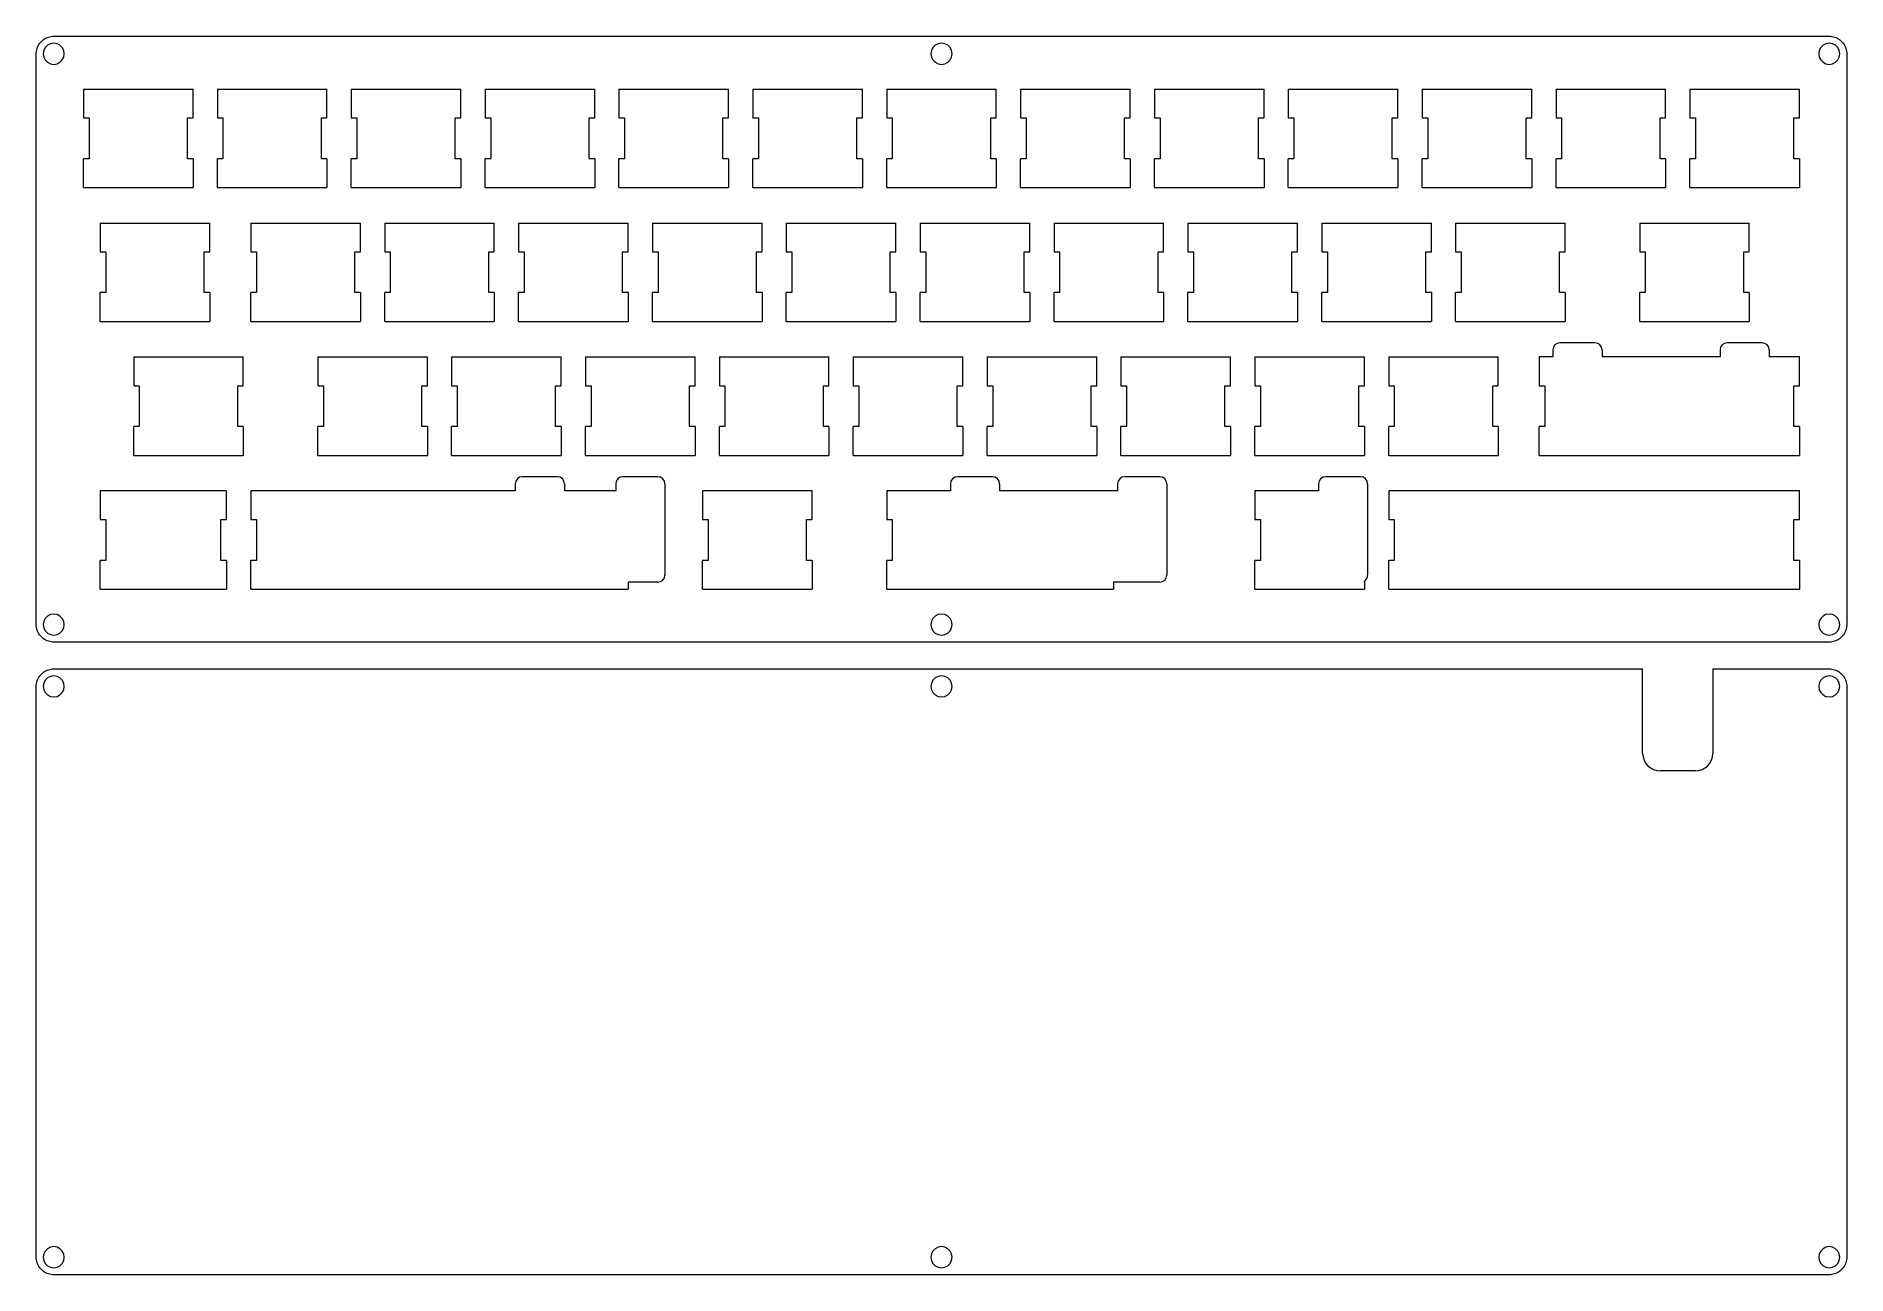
# Model space of a CAD drawing. Extents: x 0 to 258, y -90 to 86.
import ezdxf

# ---------------------------------------------------------------- set-up
doc = ezdxf.new("R2010")
doc.units = 0
doc.layers.get('0').update_dxf_attribs({"lineweight": 5, "true_color": 0xffffff})

msp = doc.modelspace()

# ---------------------------------------------------------------- linework, layer by layer
at = {"color": 0}
for p, q in [((0.366557, 84.9161), (0.463021, 85.0882)), ((0.463021, 85.0882), (0.571885, 85.2509)), ((0.571885, 85.2509), (0.693152, 85.4054)), ((0.693152, 85.4054), (0.826823, 85.5486)), ((0.826823, 85.5486), (0.970139, 85.6823)), ((0.970139, 85.6823), (1.12448, 85.8037)), ((1.12448, 85.8037), (1.28709, 85.9123)), ((1.28709, 85.9123), (1.45934, 86.009)), ((1.45934, 86.009), (1.63711, 86.0901)), ((1.63711, 86.0901), (1.82177, 86.1589)), ((2.13045, 85.2082), (1.7129, 84.9947)), ((1.82177, 86.1589), (2.01056, 86.2115)), ((2.01056, 86.2115), (2.20211, 86.2499)), ((2.59485, 85.2812), (2.13045, 85.2082)), ((2.20211, 86.2499), (2.39779, 86.2736)), ((2.39779, 86.2736), (2.59485, 86.2817)), ((2.59485, 86.2817), (255.246, 86.2803)), ((3.05787, 85.2082), (2.59485, 85.2812)), ((3.47541, 84.9947), (3.05787, 85.2082)), ((128.455, 85.2082), (128.038, 84.9947)), ((128.919, 85.2812), (128.455, 85.2082)), ((129.384, 85.2082), (128.919, 85.2812)), ((129.801, 84.9947), (129.384, 85.2082)), ((254.781, 85.2082), (254.364, 84.9947)), ((255.246, 85.2812), (254.781, 85.2082)), ((255.246, 86.2803), (255.441, 86.2736)), ((255.707, 85.2082), (255.246, 85.2812)), ((255.441, 86.2736), (255.636, 86.2499)), ((255.636, 86.2499), (255.827, 86.2115)), ((256.126, 84.9947), (255.707, 85.2082)), ((255.827, 86.2115), (256.018, 86.1589)), ((256.018, 86.1589), (256.202, 86.0901)), ((256.202, 86.0901), (256.38, 86.009)), ((256.38, 86.009), (256.552, 85.9123)), ((256.552, 85.9123), (256.715, 85.8037)), ((256.715, 85.8037), (256.869, 85.6823)), ((256.869, 85.6823), (257.012, 85.5486)), ((257.012, 85.5486), (257.147, 85.4054)), ((257.147, 85.4054), (257.267, 85.2509)), ((257.267, 85.2509), (257.376, 85.0882)), ((257.376, 85.0882), (257.473, 84.9161)), ((0.093707, 2.58107), (0.095085, 83.7805)), ((0.095085, 83.7805), (0.101975, 83.9777)), ((0.101975, 83.9777), (0.125402, 84.1735)), ((0.125402, 84.1735), (0.163987, 84.365)), ((0.163987, 84.365), (0.216352, 84.5538)), ((0.216352, 84.5538), (0.285254, 84.7383)), ((0.285254, 84.7383), (0.366557, 84.9161)), ((1.1672, 84.2451), (1.09416, 83.7805)), ((1.09416, 83.7805), (1.1672, 83.3176)), ((1.38079, 84.6624), (1.1672, 84.2451)), ((1.1672, 83.3176), (1.38079, 82.9)), ((1.7129, 84.9947), (1.38079, 84.6624)), ((1.38079, 82.9), (1.7129, 82.568)), ((1.7129, 82.568), (2.13045, 82.3542)), ((3.05787, 82.3542), (3.47541, 82.568)), ((3.80753, 84.6624), (3.47541, 84.9947)), ((3.47541, 82.568), (3.80753, 82.9)), ((4.0211, 84.2451), (3.80753, 84.6624)), ((3.80753, 82.9), (4.0211, 83.3176)), ((4.09416, 83.7805), (4.0211, 84.2451)), ((4.0211, 83.3176), (4.09416, 83.7805)), ((127.493, 84.2451), (127.42, 83.7805)), ((127.42, 83.7805), (127.493, 83.3176)), ((127.706, 84.6624), (127.493, 84.2451)), ((127.493, 83.3176), (127.706, 82.9)), ((128.038, 84.9947), (127.706, 84.6624)), ((127.706, 82.9), (128.038, 82.568)), ((128.038, 82.568), (128.455, 82.3542)), ((129.384, 82.3542), (129.801, 82.568)), ((130.134, 84.6624), (129.801, 84.9947)), ((129.801, 82.568), (130.134, 82.9)), ((130.347, 84.2451), (130.134, 84.6624)), ((130.134, 82.9), (130.347, 83.3176)), ((130.42, 83.7805), (130.347, 84.2451)), ((130.347, 83.3176), (130.42, 83.7805)), ((253.818, 84.2451), (253.745, 83.7805)), ((253.745, 83.7805), (253.818, 83.3176)), ((254.032, 84.6624), (253.818, 84.2451)), ((253.818, 83.3176), (254.032, 82.9)), ((254.364, 84.9947), (254.032, 84.6624)), ((254.032, 82.9), (254.364, 82.568)), ((254.364, 82.568), (254.781, 82.3542)), ((255.707, 82.3542), (256.126, 82.568)), ((256.459, 84.6624), (256.126, 84.9947)), ((256.126, 82.568), (256.459, 82.9)), ((256.672, 84.2451), (256.459, 84.6624)), ((256.459, 82.9), (256.672, 83.3176)), ((256.746, 83.7805), (256.672, 84.2451)), ((256.672, 83.3176), (256.746, 83.7805)), ((257.473, 84.9161), (257.555, 84.7383)), ((257.555, 84.7383), (257.623, 84.5538)), ((257.623, 84.5538), (257.675, 84.365)), ((257.675, 84.365), (257.715, 84.1735)), ((257.715, 84.1735), (257.737, 83.9777)), ((257.737, 83.9777), (257.745, 83.7805)), ((257.745, 83.7805), (257.745, 2.57969)), ((2.13045, 82.3542), (2.59485, 82.2812)), ((2.59485, 82.2812), (3.05787, 82.3542)), ((128.455, 82.3542), (128.919, 82.2812)), ((128.919, 82.2812), (129.384, 82.3542)), ((254.781, 82.3542), (255.246, 82.2812)), ((255.246, 82.2812), (255.707, 82.3542)), ((6.819285, 78.7562), (6.81927, 74.6565)), ((22.41999, 74.6565), (22.420005, 78.7562)), ((25.86921, 78.7562), (25.869195, 74.6565)), ((41.469915, 74.6565), (41.46993, 78.7562)), ((44.91921, 78.7562), (44.919195, 74.6565)), ((60.519915, 74.6565), (60.51993, 78.7562)), ((63.96921, 78.7562), (63.969195, 74.6565)), ((79.569915, 74.6565), (79.56993, 78.7562)), ((83.01921, 78.7562), (83.019195, 74.6565)), ((98.619915, 74.6565), (98.61993, 78.7562)), ((102.06851, 78.7562), (102.068495, 74.6565)), ((117.669215, 74.6565), (117.66923, 78.7562)), ((121.11836, 78.7562), (121.118345, 74.6565)), ((136.719065, 74.6565), (136.71908, 78.7562)), ((140.16936, 78.7562), (140.169345, 74.6565)), ((155.770065, 74.6565), (155.77008, 78.7562)), ((159.21936, 78.7562), (159.219345, 74.6565)), ((174.820065, 74.6565), (174.82008, 78.7562)), ((178.26936, 78.7562), (178.269345, 74.6565)), ((193.870065, 74.6565), (193.87008, 78.7562)), ((197.31936, 78.7562), (197.319345, 74.6565)), ((212.920065, 74.6565), (212.92008, 78.7562)), ((216.36936, 78.7562), (216.369345, 74.6565)), ((231.970065, 74.6565), (231.97008, 78.7562)), ((235.41936, 78.7562), (235.419345, 74.6565)), ((251.020065, 74.6565), (251.02008, 78.7562)), ((6.81927, 74.6565), (7.6199, 74.6565)), ((7.6199, 74.6565), (7.6199, 68.8565)), ((21.61939, 68.8565), (21.61939, 74.6565)), ((21.61939, 74.6565), (22.41999, 74.6565)), ((25.869195, 74.6565), (26.669825, 74.6565)), ((26.669825, 74.6565), (26.669825, 68.8565)), ((40.669315, 68.8565), (40.669315, 74.6565)), ((40.669315, 74.6565), (41.469915, 74.6565)), ((44.919195, 74.6565), (45.719825, 74.6565)), ((45.719825, 74.6565), (45.719825, 68.8565)), ((59.719315, 68.8565), (59.719315, 74.6565)), ((59.719315, 74.6565), (60.519915, 74.6565)), ((63.969195, 74.6565), (64.769825, 74.6565)), ((64.769825, 74.6565), (64.769825, 68.8565)), ((78.769315, 68.8565), (78.769315, 74.6565)), ((78.769315, 74.6565), (79.569915, 74.6565)), ((83.019195, 74.6565), (83.819825, 74.6565)), ((83.819825, 74.6565), (83.819825, 68.8565)), ((97.819315, 68.8565), (97.819315, 74.6565)), ((97.819315, 74.6565), (98.619915, 74.6565)), ((102.068495, 74.6565), (102.869125, 74.6565)), ((102.869125, 74.6565), (102.869125, 68.8565)), ((116.868615, 68.8565), (116.868615, 74.6565)), ((116.868615, 74.6565), (117.669215, 74.6565)), ((121.118345, 74.6565), (121.918975, 74.6565)), ((121.918975, 74.6565), (121.918975, 68.8565)), ((135.918465, 68.8565), (135.918465, 74.6565)), ((135.918465, 74.6565), (136.719065, 74.6565)), ((140.169345, 74.6565), (140.969975, 74.6565)), ((140.969975, 74.6565), (140.969975, 68.8565)), ((154.969465, 68.8565), (154.969465, 74.6565)), ((154.969465, 74.6565), (155.770065, 74.6565)), ((159.219345, 74.6565), (160.019975, 74.6565)), ((160.019975, 74.6565), (160.019975, 68.8565)), ((174.019465, 68.8565), (174.019465, 74.6565)), ((174.019465, 74.6565), (174.820065, 74.6565)), ((178.269345, 74.6565), (179.069975, 74.6565)), ((179.069975, 74.6565), (179.069975, 68.8565)), ((193.069465, 68.8565), (193.069465, 74.6565)), ((193.069465, 74.6565), (193.870065, 74.6565)), ((197.319345, 74.6565), (198.119975, 74.6565)), ((198.119975, 74.6565), (198.119975, 68.8565)), ((212.119465, 68.8565), (212.119465, 74.6565)), ((212.119465, 74.6565), (212.920065, 74.6565)), ((216.369345, 74.6565), (217.169975, 74.6565)), ((217.169975, 74.6565), (217.169975, 68.8565)), ((231.169465, 68.8565), (231.169465, 74.6565)), ((231.169465, 74.6565), (231.970065, 74.6565)), ((235.419345, 74.6565), (236.219975, 74.6565)), ((236.219975, 74.6565), (236.219975, 68.8565)), ((250.219465, 68.8565), (250.219465, 74.6565)), ((250.219465, 74.6565), (251.020065, 74.6565)), ((6.819285, 64.7568), (6.81927, 68.8565)), ((7.6199, 68.8565), (6.81927, 68.8565)), ((22.41999, 68.8565), (21.61939, 68.8565)), ((22.41999, 68.8565), (22.420005, 64.7568)), ((25.86921, 64.7568), (25.869195, 68.8565)), ((26.669825, 68.8565), (25.869195, 68.8565)), ((41.469915, 68.8565), (40.669315, 68.8565)), ((41.469915, 68.8565), (41.46993, 64.7568)), ((44.91921, 64.7568), (44.919195, 68.8565)), ((45.719825, 68.8565), (44.919195, 68.8565)), ((60.519915, 68.8565), (59.719315, 68.8565)), ((60.519915, 68.8565), (60.51993, 64.7568)), ((63.96921, 64.7568), (63.969195, 68.8565)), ((64.769825, 68.8565), (63.969195, 68.8565)), ((79.569915, 68.8565), (78.769315, 68.8565)), ((79.569915, 68.8565), (79.56993, 64.7568)), ((83.01921, 64.7568), (83.019195, 68.8565)), ((83.819825, 68.8565), (83.019195, 68.8565)), ((98.619915, 68.8565), (97.819315, 68.8565)), ((98.619915, 68.8565), (98.61993, 64.7568)), ((102.06851, 64.7568), (102.068495, 68.8565)), ((102.869125, 68.8565), (102.068495, 68.8565)), ((117.669215, 68.8565), (116.868615, 68.8565)), ((117.669215, 68.8565), (117.66923, 64.7568)), ((121.11836, 64.7568), (121.118345, 68.8565)), ((121.918975, 68.8565), (121.118345, 68.8565)), ((136.719065, 68.8565), (135.918465, 68.8565)), ((136.719065, 68.8565), (136.71908, 64.7568)), ((140.16936, 64.7568), (140.169345, 68.8565)), ((140.969975, 68.8565), (140.169345, 68.8565)), ((155.770065, 68.8565), (154.969465, 68.8565)), ((155.770065, 68.8565), (155.77008, 64.7568)), ((159.21936, 64.7568), (159.219345, 68.8565)), ((160.019975, 68.8565), (159.219345, 68.8565)), ((174.820065, 68.8565), (174.019465, 68.8565)), ((174.820065, 68.8565), (174.82008, 64.7568)), ((178.26936, 64.7568), (178.269345, 68.8565)), ((179.069975, 68.8565), (178.269345, 68.8565)), ((193.870065, 68.8565), (193.069465, 68.8565)), ((193.870065, 68.8565), (193.87008, 64.7568)), ((197.31936, 64.7568), (197.319345, 68.8565)), ((198.119975, 68.8565), (197.319345, 68.8565)), ((212.920065, 68.8565), (212.119465, 68.8565)), ((212.920065, 68.8565), (212.92008, 64.7568)), ((216.36936, 64.7568), (216.369345, 68.8565)), ((217.169975, 68.8565), (216.369345, 68.8565)), ((231.970065, 68.8565), (231.169465, 68.8565)), ((231.970065, 68.8565), (231.97008, 64.7568)), ((235.41936, 64.7568), (235.419345, 68.8565)), ((236.219975, 68.8565), (235.419345, 68.8565)), ((251.020065, 68.8565), (250.219465, 68.8565)), ((251.020065, 68.8565), (251.02008, 64.7568)), ((9.200515, 59.7062), (9.2005, 55.6065)), ((24.80122, 55.6065), (24.801235, 59.7062)), ((30.63171, 59.7062), (30.631695, 55.6065)), ((46.232415, 55.6065), (46.23243, 59.7062)), ((49.68171, 59.7062), (49.681695, 55.6065)), ((65.282415, 55.6065), (65.28243, 59.7062)), ((68.73171, 59.7062), (68.731695, 55.6065)), ((84.332415, 55.6065), (84.33243, 59.7062)), ((87.78171, 59.7062), (87.781695, 55.6065)), ((103.382415, 55.6065), (103.38243, 59.7062)), ((106.83186, 59.7062), (106.831845, 55.6065)), ((122.432565, 55.6065), (122.43258, 59.7062)), ((125.88186, 59.7062), (125.881845, 55.6065)), ((141.482565, 55.6065), (141.48258, 59.7062)), ((144.93186, 59.7062), (144.931845, 55.6065)), ((160.532565, 55.6065), (160.53258, 59.7062)), ((163.98186, 59.7062), (163.981845, 55.6065)), ((179.582565, 55.6065), (179.58258, 59.7062)), ((183.03186, 59.7062), (183.031845, 55.6065)), ((198.632565, 55.6065), (198.63258, 59.7062)), ((202.08186, 59.7062), (202.081845, 55.6065)), ((217.682565, 55.6065), (217.68258, 59.7062)), ((228.27536, 59.7062), (228.275345, 55.6065)), ((243.876065, 55.6065), (243.87608, 59.7062)), ((9.2005, 55.6065), (10.00113, 55.6065)), ((10.00113, 55.6065), (10.00113, 49.8065)), ((24.00062, 49.8065), (24.00062, 55.6065)), ((24.00062, 55.6065), (24.80122, 55.6065)), ((30.631695, 55.6065), (31.432325, 55.6065)), ((31.432325, 55.6065), (31.432325, 49.8065)), ((45.431815, 49.8065), (45.431815, 55.6065)), ((45.431815, 55.6065), (46.232415, 55.6065)), ((49.681695, 55.6065), (50.482325, 55.6065)), ((50.482325, 55.6065), (50.482325, 49.8065)), ((64.481815, 49.8065), (64.481815, 55.6065)), ((64.481815, 55.6065), (65.282415, 55.6065)), ((68.731695, 55.6065), (69.532325, 55.6065)), ((69.532325, 55.6065), (69.532325, 49.8065)), ((83.531815, 49.8065), (83.531815, 55.6065)), ((83.531815, 55.6065), (84.332415, 55.6065)), ((87.781695, 55.6065), (88.582325, 55.6065)), ((88.582325, 55.6065), (88.582325, 49.8065)), ((102.581815, 49.8065), (102.581815, 55.6065)), ((102.581815, 55.6065), (103.382415, 55.6065)), ((106.831845, 55.6065), (107.632475, 55.6065)), ((107.632475, 55.6065), (107.632475, 49.8065)), ((121.631965, 49.8065), (121.631965, 55.6065)), ((121.631965, 55.6065), (122.432565, 55.6065)), ((125.881845, 55.6065), (126.682475, 55.6065)), ((126.682475, 55.6065), (126.682475, 49.8065)), ((140.681965, 49.8065), (140.681965, 55.6065)), ((140.681965, 55.6065), (141.482565, 55.6065)), ((144.931845, 55.6065), (145.732475, 55.6065)), ((145.732475, 55.6065), (145.732475, 49.8065)), ((159.731965, 49.8065), (159.731965, 55.6065)), ((159.731965, 55.6065), (160.532565, 55.6065)), ((163.981845, 55.6065), (164.782475, 55.6065)), ((164.782475, 55.6065), (164.782475, 49.8065)), ((178.781965, 49.8065), (178.781965, 55.6065)), ((178.781965, 55.6065), (179.582565, 55.6065)), ((183.031845, 55.6065), (183.832475, 55.6065)), ((183.832475, 55.6065), (183.832475, 49.8065)), ((197.831965, 49.8065), (197.831965, 55.6065)), ((197.831965, 55.6065), (198.632565, 55.6065)), ((202.081845, 55.6065), (202.882475, 55.6065)), ((202.882475, 55.6065), (202.882475, 49.8065)), ((216.881965, 49.8065), (216.881965, 55.6065)), ((216.881965, 55.6065), (217.682565, 55.6065)), ((228.275345, 55.6065), (229.075975, 55.6065)), ((229.075975, 55.6065), (229.075975, 49.8065)), ((243.075465, 49.8065), (243.075465, 55.6065)), ((243.075465, 55.6065), (243.876065, 55.6065)), ((9.200515, 45.7068), (9.2005, 49.8065)), ((10.00113, 49.8065), (9.2005, 49.8065)), ((24.80122, 49.8065), (24.00062, 49.8065)), ((24.80122, 49.8065), (24.801235, 45.7068)), ((30.63171, 45.7068), (30.631695, 49.8065)), ((31.432325, 49.8065), (30.631695, 49.8065)), ((46.232415, 49.8065), (45.431815, 49.8065)), ((46.232415, 49.8065), (46.23243, 45.7068)), ((49.68171, 45.7068), (49.681695, 49.8065)), ((50.482325, 49.8065), (49.681695, 49.8065)), ((65.282415, 49.8065), (64.481815, 49.8065)), ((65.282415, 49.8065), (65.28243, 45.7068)), ((68.73171, 45.7068), (68.731695, 49.8065)), ((69.532325, 49.8065), (68.731695, 49.8065)), ((84.332415, 49.8065), (83.531815, 49.8065)), ((84.332415, 49.8065), (84.33243, 45.7068)), ((87.78171, 45.7068), (87.781695, 49.8065)), ((88.582325, 49.8065), (87.781695, 49.8065)), ((103.382415, 49.8065), (102.581815, 49.8065)), ((103.382415, 49.8065), (103.38243, 45.7068)), ((106.83186, 45.7068), (106.831845, 49.8065)), ((107.632475, 49.8065), (106.831845, 49.8065)), ((122.432565, 49.8065), (121.631965, 49.8065)), ((122.432565, 49.8065), (122.43258, 45.7068)), ((125.88186, 45.7068), (125.881845, 49.8065)), ((126.682475, 49.8065), (125.881845, 49.8065)), ((141.482565, 49.8065), (140.681965, 49.8065)), ((141.482565, 49.8065), (141.48258, 45.7068)), ((144.93186, 45.7068), (144.931845, 49.8065)), ((145.732475, 49.8065), (144.931845, 49.8065)), ((160.532565, 49.8065), (159.731965, 49.8065)), ((160.532565, 49.8065), (160.53258, 45.7068)), ((163.98186, 45.7068), (163.981845, 49.8065)), ((164.782475, 49.8065), (163.981845, 49.8065)), ((179.582565, 49.8065), (178.781965, 49.8065)), ((179.582565, 49.8065), (179.58258, 45.7068)), ((183.03186, 45.7068), (183.031845, 49.8065)), ((183.832475, 49.8065), (183.031845, 49.8065)), ((198.632565, 49.8065), (197.831965, 49.8065)), ((198.632565, 49.8065), (198.63258, 45.7068)), ((202.08186, 45.7068), (202.081845, 49.8065)), ((202.882475, 49.8065), (202.081845, 49.8065)), ((217.682565, 49.8065), (216.881965, 49.8065)), ((217.682565, 49.8065), (217.68258, 45.7068)), ((228.27536, 45.7068), (228.275345, 49.8065)), ((229.075975, 49.8065), (228.275345, 49.8065)), ((243.876065, 49.8065), (243.075465, 49.8065)), ((243.876065, 49.8065), (243.87608, 45.7068)), ((13.963015, 40.6562), (13.963, 36.5565)), ((29.56372, 36.5565), (29.563735, 40.6562)), ((40.15671, 40.6562), (40.156695, 36.5565)), ((55.757415, 36.5565), (55.75743, 40.6562)), ((59.20671, 40.6562), (59.206695, 36.5565)), ((74.807415, 36.5565), (74.80743, 40.6562)), ((78.25671, 40.6562), (78.256695, 36.5565)), ((93.857415, 36.5565), (93.85743, 40.6562)), ((97.30696, 40.6562), (97.306945, 36.5565)), ((112.907665, 36.5565), (112.90768, 40.6562)), ((116.35686, 40.6562), (116.356845, 36.5565)), ((131.957565, 36.5565), (131.95758, 40.6562)), ((135.40686, 40.6562), (135.406845, 36.5565)), ((151.007565, 36.5565), (151.00758, 40.6562)), ((154.45686, 40.6562), (154.456845, 36.5565)), ((170.057565, 36.5565), (170.05758, 40.6562)), ((173.50686, 40.6562), (173.506845, 36.5565)), ((189.107565, 36.5565), (189.10758, 40.6562)), ((192.55686, 40.6562), (192.556845, 36.5565)), ((208.157565, 36.5565), (208.15758, 40.6562)), ((213.987605, 40.6562), (213.98759, 36.5565)), ((215.91272, 40.6562), (213.987605, 40.6562)), ((239.71272, 40.6562), (222.91272, 40.6562)), ((251.019835, 40.6562), (246.71272, 40.6562)), ((251.01982, 36.5565), (251.019835, 40.6562)), ((13.963, 36.5565), (14.76363, 36.5565)), ((14.76363, 36.5565), (14.76363, 30.7565)), ((28.76312, 30.7565), (28.76312, 36.5565)), ((28.76312, 36.5565), (29.56372, 36.5565)), ((40.156695, 36.5565), (40.957325, 36.5565)), ((40.957325, 36.5565), (40.957325, 30.7565)), ((54.956815, 30.7565), (54.956815, 36.5565)), ((54.956815, 36.5565), (55.757415, 36.5565)), ((59.206695, 36.5565), (60.007325, 36.5565)), ((60.007325, 36.5565), (60.007325, 30.7565)), ((74.006815, 30.7565), (74.006815, 36.5565)), ((74.006815, 36.5565), (74.807415, 36.5565)), ((78.256695, 36.5565), (79.057325, 36.5565)), ((79.057325, 36.5565), (79.057325, 30.7565)), ((93.056815, 30.7565), (93.056815, 36.5565)), ((93.056815, 36.5565), (93.857415, 36.5565)), ((97.306945, 36.5565), (98.107575, 36.5565)), ((98.107575, 36.5565), (98.107575, 30.7565)), ((112.107065, 30.7565), (112.107065, 36.5565)), ((112.107065, 36.5565), (112.907665, 36.5565)), ((116.356845, 36.5565), (117.157475, 36.5565)), ((117.157475, 36.5565), (117.157475, 30.7565)), ((131.156965, 30.7565), (131.156965, 36.5565)), ((131.156965, 36.5565), (131.957565, 36.5565)), ((135.406845, 36.5565), (136.207475, 36.5565)), ((136.207475, 36.5565), (136.207475, 30.7565)), ((150.206965, 30.7565), (150.206965, 36.5565)), ((150.206965, 36.5565), (151.007565, 36.5565)), ((154.456845, 36.5565), (155.257475, 36.5565)), ((155.257475, 36.5565), (155.257475, 30.7565)), ((169.256965, 30.7565), (169.256965, 36.5565)), ((169.256965, 36.5565), (170.057565, 36.5565)), ((173.506845, 36.5565), (174.307475, 36.5565)), ((174.307475, 36.5565), (174.307475, 30.7565)), ((188.306965, 30.7565), (188.306965, 36.5565)), ((188.306965, 36.5565), (189.107565, 36.5565)), ((192.556845, 36.5565), (193.357475, 36.5565)), ((193.357475, 36.5565), (193.357475, 30.7565)), ((207.356965, 30.7565), (207.356965, 36.5565)), ((207.356965, 36.5565), (208.157565, 36.5565)), ((213.98822, 36.5566), (214.78822, 36.5566)), ((214.78822, 36.5566), (214.78822, 30.7564)), ((250.21922, 30.7564), (250.21922, 36.5566)), ((250.21922, 36.5566), (251.02022, 36.5566)), ((13.963015, 26.6568), (13.963, 30.7565)), ((14.76363, 30.7565), (13.963, 30.7565)), ((29.56372, 30.7565), (28.76312, 30.7565)), ((29.56372, 30.7565), (29.563735, 26.6568)), ((40.15671, 26.6568), (40.156695, 30.7565)), ((40.957325, 30.7565), (40.156695, 30.7565)), ((55.757415, 30.7565), (54.956815, 30.7565)), ((55.757415, 30.7565), (55.75743, 26.6568)), ((59.20671, 26.6568), (59.206695, 30.7565)), ((60.007325, 30.7565), (59.206695, 30.7565)), ((74.807415, 30.7565), (74.006815, 30.7565)), ((74.807415, 30.7565), (74.80743, 26.6568)), ((78.25671, 26.6568), (78.256695, 30.7565)), ((79.057325, 30.7565), (78.256695, 30.7565)), ((93.857415, 30.7565), (93.056815, 30.7565)), ((93.857415, 30.7565), (93.85743, 26.6568)), ((97.30696, 26.6568), (97.306945, 30.7565)), ((98.107575, 30.7565), (97.306945, 30.7565)), ((112.907665, 30.7565), (112.107065, 30.7565)), ((112.907665, 30.7565), (112.90768, 26.6568)), ((116.35686, 26.6568), (116.356845, 30.7565)), ((117.157475, 30.7565), (116.356845, 30.7565)), ((131.957565, 30.7565), (131.156965, 30.7565)), ((131.957565, 30.7565), (131.95758, 26.6568)), ((135.40686, 26.6568), (135.406845, 30.7565)), ((136.207475, 30.7565), (135.406845, 30.7565)), ((151.007565, 30.7565), (150.206965, 30.7565)), ((151.007565, 30.7565), (151.00758, 26.6568)), ((154.45686, 26.6568), (154.456845, 30.7565)), ((155.257475, 30.7565), (154.456845, 30.7565)), ((170.057565, 30.7565), (169.256965, 30.7565)), ((170.057565, 30.7565), (170.05758, 26.6568)), ((173.50686, 26.6568), (173.506845, 30.7565)), ((174.307475, 30.7565), (173.506845, 30.7565)), ((189.107565, 30.7565), (188.306965, 30.7565)), ((189.107565, 30.7565), (189.10758, 26.6568)), ((192.55686, 26.6568), (192.556845, 30.7565)), ((193.357475, 30.7565), (192.556845, 30.7565)), ((208.157565, 30.7565), (207.356965, 30.7565)), ((208.157565, 30.7565), (208.15758, 26.6568)), ((213.987605, 26.6568), (213.98759, 30.7565)), ((214.78822, 30.7564), (213.98822, 30.7564)), ((251.02022, 30.7564), (250.21922, 30.7564)), ((251.01982, 30.7565), (251.019835, 26.6568)), ((213.987605, 26.6568), (251.019835, 26.6568)), ((9.200515, 21.606215), (9.2005, 17.506515)), ((27.182535, 21.606215), (9.200515, 21.606215)), ((27.18252, 17.506515), (27.182535, 21.606215)), ((30.631805, 21.606215), (30.63179, 17.506515)), ((68.26957, 21.606215), (30.631805, 21.606215)), ((82.56252, 21.606215), (75.26957, 21.606215)), ((94.925605, 21.606215), (94.92559, 17.506515)), ((110.525835, 21.606215), (94.925605, 21.606215)), ((110.52582, 17.506515), (110.525835, 21.606215)), ((121.119605, 21.606215), (121.11959, 17.506515)), ((130.18772, 21.606215), (121.119605, 21.606215)), ((153.98772, 21.606215), (137.18772, 21.606215)), ((173.506605, 21.606215), (173.50659, 17.506515)), ((182.56272, 21.606215), (173.506605, 21.606215)), ((192.556605, 21.606215), (192.55659, 17.506515)), ((251.019835, 21.606215), (192.556605, 21.606215)), ((251.01982, 17.506515), (251.019835, 21.606215)), ((9.2005, 17.5066), (10.00113, 17.5066)), ((10.00113, 17.5066), (10.00113, 11.70643)), ((26.38192, 11.70643), (26.38192, 17.5066)), ((26.38192, 17.5066), (27.18252, 17.5066)), ((30.63172, 17.5066), (31.43242, 17.5066)), ((31.43242, 17.5066), (31.43242, 11.70643)), ((84.33232, 17.5066), (84.33252, 17.5066)), ((84.33232, 17.506515), (84.33232, 17.5066)), ((94.92542, 17.5066), (95.72622, 17.5066)), ((95.72622, 17.5066), (95.72622, 11.70643)), ((109.72522, 11.70643), (109.72522, 17.5066)), ((109.72522, 17.5066), (110.52622, 17.5066)), ((121.12022, 17.5066), (121.92022, 17.5066)), ((121.92022, 17.5066), (121.92022, 11.70643)), ((173.50622, 17.5066), (174.30722, 17.5066)), ((174.30722, 17.5066), (174.30722, 11.70643)), ((192.55622, 17.5066), (193.35722, 17.5066)), ((193.35722, 17.5066), (193.35722, 11.70643)), ((250.21922, 11.70643), (250.21922, 17.5066)), ((250.21922, 17.5066), (251.02022, 17.5066)), ((9.200515, 7.606815), (9.2005, 11.706515)), ((10.00113, 11.70643), (9.2005, 11.70643)), ((27.18252, 11.70643), (26.38192, 11.70643)), ((27.18252, 11.706515), (27.182535, 7.606815)), ((31.43242, 11.70643), (30.63172, 11.70643)), ((30.631805, 7.606815), (30.63179, 11.706515)), ((84.33232, 11.706515), (84.33232, 11.70643)), ((84.33252, 11.70643), (84.33232, 11.70643)), ((95.72622, 11.70643), (94.92542, 11.70643)), ((94.925605, 7.606815), (94.92559, 11.706515)), ((110.52622, 11.70643), (109.72522, 11.70643)), ((110.52582, 11.706515), (110.525835, 7.606815)), ((121.119605, 7.606815), (121.11959, 11.706515)), ((121.92022, 11.70643), (121.12022, 11.70643)), ((174.30722, 11.70643), (173.50622, 11.70643)), ((173.506605, 7.606815), (173.50659, 11.706515)), ((193.35722, 11.70643), (192.55622, 11.70643)), ((192.556605, 7.606815), (192.55659, 11.706515)), ((251.02022, 11.70643), (250.21922, 11.70643)), ((251.01982, 11.706515), (251.019835, 7.606815)), ((84.332331, 8.6079), (84.332335, 7.606815)), ((153.388831, 8.607894), (153.388835, 7.606815)), ((189.10722, 8.60587), (189.10722, 8.769139)), ((189.107831, 8.769536), (189.107835, 7.606815)), ((9.200515, 7.606815), (27.182535, 7.606815)), ((30.631805, 7.606815), (84.332335, 7.606815)), ((94.925605, 7.606815), (110.525835, 7.606815)), ((121.119605, 7.606815), (153.388835, 7.606815)), ((173.506605, 7.606815), (189.107835, 7.606815)), ((192.556605, 7.606815), (251.019835, 7.606815)), ((0.101975, 2.38401), (0.093707, 2.58107)), ((1.1672, 3.04409), (1.09416, 2.57969)), ((1.09416, 2.57969), (1.1672, 2.11667)), ((1.38079, 3.46163), (1.1672, 3.04409)), ((1.7129, 3.79374), (1.38079, 3.46163)), ((2.13045, 4.00734), (1.7129, 3.79374)), ((2.59485, 4.08037), (2.13045, 4.00734)), ((3.05787, 4.00734), (2.59485, 4.08037)), ((3.47541, 3.79374), (3.05787, 4.00734)), ((3.80753, 3.46163), (3.47541, 3.79374)), ((4.0211, 3.04409), (3.80753, 3.46163)), ((4.09416, 2.57969), (4.0211, 3.04409)), ((4.0211, 2.11667), (4.09416, 2.57969)), ((127.493, 3.04409), (127.42, 2.57969)), ((127.42, 2.57969), (127.493, 2.11667)), ((127.706, 3.46163), (127.493, 3.04409)), ((128.038, 3.79374), (127.706, 3.46163)), ((128.455, 4.00734), (128.038, 3.79374)), ((128.919, 4.08037), (128.455, 4.00734)), ((129.384, 4.00734), (128.919, 4.08037)), ((129.801, 3.79374), (129.384, 4.00734)), ((130.134, 3.46163), (129.801, 3.79374)), ((130.347, 3.04409), (130.134, 3.46163)), ((130.42, 2.57969), (130.347, 3.04409)), ((130.347, 2.11667), (130.42, 2.57969)), ((253.818, 3.04409), (253.745, 2.57969)), ((253.745, 2.57969), (253.818, 2.11667)), ((254.032, 3.46163), (253.818, 3.04409)), ((254.364, 3.79374), (254.032, 3.46163)), ((254.781, 4.00734), (254.364, 3.79374)), ((255.246, 4.08037), (254.781, 4.00734)), ((255.707, 4.00734), (255.246, 4.08037)), ((256.126, 3.79374), (255.707, 4.00734)), ((256.459, 3.46163), (256.126, 3.79374)), ((256.672, 3.04409), (256.459, 3.46163)), ((256.746, 2.57969), (256.672, 3.04409)), ((256.672, 2.11667), (256.746, 2.57969)), ((257.745, 2.57969), (257.737, 2.38401)), ((0.125402, 2.18833), (0.101975, 2.38401)), ((0.163987, 1.99678), (0.125402, 2.18833)), ((0.216352, 1.80799), (0.163987, 1.99678)), ((0.285254, 1.62333), (0.216352, 1.80799)), ((0.366557, 1.44556), (0.285254, 1.62333)), ((0.463021, 1.27331), (0.366557, 1.44556)), ((0.571885, 1.1107), (0.463021, 1.27331)), ((0.693152, 0.956359), (0.571885, 1.1107)), ((0.826823, 0.813043), (0.693152, 0.956359)), ((0.970139, 0.679372), (0.826823, 0.813043)), ((1.12448, 0.558105), (0.970139, 0.679372)), ((1.28709, 0.449241), (1.12448, 0.558105)), ((1.1672, 2.11667), (1.38079, 1.69912)), ((1.45934, 0.352778), (1.28709, 0.449241)), ((1.38079, 1.69912), (1.7129, 1.36701)), ((1.63711, 0.270095), (1.45934, 0.352778)), ((1.82177, 0.202572), (1.63711, 0.270095)), ((1.7129, 1.36701), (2.13045, 1.15342)), ((2.01056, 0.150206), (1.82177, 0.202572)), ((2.20211, 0.110243), (2.01056, 0.150206)), ((2.13045, 1.15342), (2.59485, 1.079)), ((2.39779, 0.088194), (2.20211, 0.110243)), ((2.59485, 0.079926), (2.39779, 0.088194)), ((2.59485, 1.079), (3.05787, 1.15342)), ((255.244, 0.079926), (2.59485, 0.079926)), ((3.05787, 1.15342), (3.47541, 1.36701)), ((3.47541, 1.36701), (3.80753, 1.69912)), ((3.80753, 1.69912), (4.0211, 2.11667)), ((127.493, 2.11667), (127.706, 1.69912)), ((127.706, 1.69912), (128.038, 1.36701)), ((128.038, 1.36701), (128.455, 1.15342)), ((128.455, 1.15342), (128.919, 1.079)), ((128.919, 1.079), (129.384, 1.15342)), ((129.384, 1.15342), (129.801, 1.36701)), ((129.801, 1.36701), (130.134, 1.69912)), ((130.134, 1.69912), (130.347, 2.11667)), ((253.818, 2.11667), (254.032, 1.69912)), ((254.032, 1.69912), (254.364, 1.36701)), ((254.364, 1.36701), (254.781, 1.15342)), ((254.781, 1.15342), (255.246, 1.079)), ((255.441, 0.088194), (255.244, 0.079926)), ((255.246, 1.079), (255.707, 1.15342)), ((255.636, 0.110243), (255.441, 0.088194)), ((255.827, 0.150206), (255.636, 0.110243)), ((255.707, 1.15342), (256.126, 1.36701)), ((256.018, 0.202572), (255.827, 0.150206)), ((256.202, 0.270095), (256.018, 0.202572)), ((256.126, 1.36701), (256.459, 1.69912)), ((256.38, 0.352778), (256.202, 0.270095)), ((256.552, 0.449241), (256.38, 0.352778)), ((256.459, 1.69912), (256.672, 2.11667)), ((256.715, 0.558105), (256.552, 0.449241)), ((256.869, 0.679372), (256.715, 0.558105)), ((257.012, 0.813043), (256.869, 0.679372)), ((257.147, 0.956359), (257.012, 0.813043)), ((257.267, 1.1107), (257.147, 0.956359)), ((257.376, 1.27331), (257.267, 1.1107)), ((257.473, 1.44556), (257.376, 1.27331)), ((257.555, 1.62333), (257.473, 1.44556)), ((257.623, 1.80799), (257.555, 1.62333)), ((257.675, 1.99678), (257.623, 1.80799)), ((257.715, 2.18833), (257.675, 1.99678)), ((257.737, 2.38401), (257.715, 2.18833)), ((0.285254, -5.2617), (0.366557, -5.0839)), ((0.366557, -5.0839), (0.463021, -4.9118)), ((0.463021, -4.9118), (0.571885, -4.7491)), ((0.571885, -4.7491), (0.693152, -4.5946)), ((0.693152, -4.5946), (0.826823, -4.4514)), ((0.826823, -4.4514), (0.970139, -4.3177)), ((0.970139, -4.3177), (1.12448, -4.1963)), ((1.12448, -4.1963), (1.28709, -4.0877)), ((1.28709, -4.0877), (1.45934, -3.991)), ((1.7129, -5.0053), (1.38079, -5.3376)), ((1.45934, -3.991), (1.63711, -3.9099)), ((1.63711, -3.9099), (1.82177, -3.8411)), ((2.13045, -4.7918), (1.7129, -5.0053)), ((1.82177, -3.8411), (2.01056, -3.7885)), ((2.01056, -3.7885), (2.20211, -3.7501)), ((2.59485, -4.7188), (2.13045, -4.7918)), ((2.20211, -3.7501), (2.39779, -3.7264)), ((2.39779, -3.7264), (2.59485, -3.7183)), ((2.59485, -3.7183), (228.695859, -3.719553)), ((3.05787, -4.7918), (2.59485, -4.7188)), ((3.47541, -5.0053), (3.05787, -4.7918)), ((3.80753, -5.3376), (3.47541, -5.0053)), ((128.038, -5.0053), (127.706, -5.3376)), ((128.455, -4.7918), (128.038, -5.0053)), ((128.919, -4.7188), (128.455, -4.7918)), ((129.384, -4.7918), (128.919, -4.7188)), ((129.801, -5.0053), (129.384, -4.7918)), ((130.134, -5.3376), (129.801, -5.0053)), ((228.695647, -15.745815), (228.695859, -3.719553)), ((238.696359, -3.719608), (238.696147, -15.746047)), ((238.696359, -3.719608), (255.246, -3.7197)), ((254.364, -5.0053), (254.032, -5.3376)), ((254.781, -4.7918), (254.364, -5.0053)), ((255.246, -4.7188), (254.781, -4.7918)), ((255.246, -3.7197), (255.441, -3.7264)), ((255.707, -4.7918), (255.246, -4.7188)), ((255.441, -3.7264), (255.636, -3.7501)), ((255.636, -3.7501), (255.827, -3.7885)), ((256.126, -5.0053), (255.707, -4.7918)), ((255.827, -3.7885), (256.018, -3.8411)), ((256.018, -3.8411), (256.202, -3.9099)), ((256.459, -5.3376), (256.126, -5.0053)), ((256.202, -3.9099), (256.38, -3.991)), ((256.38, -3.991), (256.552, -4.0877)), ((256.552, -4.0877), (256.715, -4.1963)), ((256.715, -4.1963), (256.869, -4.3177)), ((256.869, -4.3177), (257.012, -4.4514)), ((257.012, -4.4514), (257.147, -4.5946)), ((257.147, -4.5946), (257.267, -4.7491)), ((257.267, -4.7491), (257.376, -4.9118)), ((257.376, -4.9118), (257.473, -5.0839)), ((257.473, -5.0839), (257.555, -5.2617)), ((0.093707, -87.41893), (0.095085, -6.2195)), ((0.095085, -6.2195), (0.101975, -6.0223)), ((0.101975, -6.0223), (0.125402, -5.8265)), ((0.125402, -5.8265), (0.163987, -5.635)), ((0.163987, -5.635), (0.216352, -5.4462)), ((0.216352, -5.4462), (0.285254, -5.2617)), ((1.1672, -5.7549), (1.09416, -6.2195)), ((1.09416, -6.2195), (1.1672, -6.6824)), ((1.38079, -5.3376), (1.1672, -5.7549)), ((1.1672, -6.6824), (1.38079, -7.1)), ((1.38079, -7.1), (1.7129, -7.432)), ((1.7129, -7.432), (2.13045, -7.6458)), ((2.13045, -7.6458), (2.59485, -7.7188)), ((2.59485, -7.7188), (3.05787, -7.6458)), ((3.05787, -7.6458), (3.47541, -7.432)), ((3.47541, -7.432), (3.80753, -7.1)), ((4.0211, -5.7549), (3.80753, -5.3376)), ((3.80753, -7.1), (4.0211, -6.6824)), ((4.09416, -6.2195), (4.0211, -5.7549)), ((4.0211, -6.6824), (4.09416, -6.2195)), ((127.493, -5.7549), (127.42, -6.2195)), ((127.42, -6.2195), (127.493, -6.6824)), ((127.706, -5.3376), (127.493, -5.7549)), ((127.493, -6.6824), (127.706, -7.1)), ((127.706, -7.1), (128.038, -7.432)), ((128.038, -7.432), (128.455, -7.6458)), ((128.455, -7.6458), (128.919, -7.7188)), ((128.919, -7.7188), (129.384, -7.6458)), ((129.384, -7.6458), (129.801, -7.432)), ((129.801, -7.432), (130.134, -7.1)), ((130.347, -5.7549), (130.134, -5.3376)), ((130.134, -7.1), (130.347, -6.6824)), ((130.42, -6.2195), (130.347, -5.7549)), ((130.347, -6.6824), (130.42, -6.2195)), ((253.818, -5.7549), (253.745, -6.2195)), ((253.745, -6.2195), (253.818, -6.6824)), ((254.032, -5.3376), (253.818, -5.7549)), ((253.818, -6.6824), (254.032, -7.1)), ((254.032, -7.1), (254.364, -7.432)), ((254.364, -7.432), (254.781, -7.6458)), ((254.781, -7.6458), (255.246, -7.7188)), ((255.246, -7.7188), (255.707, -7.6458)), ((255.707, -7.6458), (256.126, -7.432)), ((256.126, -7.432), (256.459, -7.1)), ((256.672, -5.7549), (256.459, -5.3376)), ((256.459, -7.1), (256.672, -6.6824)), ((256.746, -6.2195), (256.672, -5.7549)), ((256.672, -6.6824), (256.746, -6.2195)), ((257.555, -5.2617), (257.623, -5.4462)), ((257.623, -5.4462), (257.675, -5.635)), ((257.675, -5.635), (257.715, -5.8265)), ((257.715, -5.8265), (257.737, -6.0223)), ((257.737, -6.0223), (257.745, -6.2195)), ((257.745, -6.2195), (257.745, -87.42031)), ((0.101975, -87.61599), (0.093707, -87.41893)), ((1.1672, -86.95591), (1.09416, -87.42031)), ((1.09416, -87.42031), (1.1672, -87.88333)), ((1.38079, -86.53837), (1.1672, -86.95591)), ((1.7129, -86.20626), (1.38079, -86.53837)), ((2.13045, -85.99266), (1.7129, -86.20626)), ((2.59485, -85.91963), (2.13045, -85.99266)), ((3.05787, -85.99266), (2.59485, -85.91963)), ((3.47541, -86.20626), (3.05787, -85.99266)), ((3.80753, -86.53837), (3.47541, -86.20626)), ((4.0211, -86.95591), (3.80753, -86.53837)), ((4.09416, -87.42031), (4.0211, -86.95591)), ((4.0211, -87.88333), (4.09416, -87.42031)), ((127.493, -86.95591), (127.42, -87.42031)), ((127.42, -87.42031), (127.493, -87.88333)), ((127.706, -86.53837), (127.493, -86.95591)), ((128.038, -86.20626), (127.706, -86.53837)), ((128.455, -85.99266), (128.038, -86.20626)), ((128.919, -85.91963), (128.455, -85.99266)), ((129.384, -85.99266), (128.919, -85.91963)), ((129.801, -86.20626), (129.384, -85.99266)), ((130.134, -86.53837), (129.801, -86.20626)), ((130.347, -86.95591), (130.134, -86.53837)), ((130.42, -87.42031), (130.347, -86.95591)), ((130.347, -87.88333), (130.42, -87.42031)), ((253.818, -86.95591), (253.745, -87.42031)), ((253.745, -87.42031), (253.818, -87.88333)), ((254.032, -86.53837), (253.818, -86.95591)), ((254.364, -86.20626), (254.032, -86.53837)), ((254.781, -85.99266), (254.364, -86.20626)), ((255.246, -85.91963), (254.781, -85.99266)), ((255.707, -85.99266), (255.246, -85.91963)), ((256.126, -86.20626), (255.707, -85.99266)), ((256.459, -86.53837), (256.126, -86.20626)), ((256.672, -86.95591), (256.459, -86.53837)), ((256.746, -87.42031), (256.672, -86.95591)), ((256.672, -87.88333), (256.746, -87.42031)), ((257.745, -87.42031), (257.737, -87.61599)), ((0.125402, -87.81167), (0.101975, -87.61599)), ((0.163987, -88.00322), (0.125402, -87.81167)), ((0.216352, -88.19201), (0.163987, -88.00322)), ((0.285254, -88.37667), (0.216352, -88.19201)), ((0.366557, -88.55444), (0.285254, -88.37667)), ((0.463021, -88.72669), (0.366557, -88.55444)), ((0.571885, -88.8893), (0.463021, -88.72669)), ((0.693152, -89.043641), (0.571885, -88.8893)), ((0.826823, -89.186957), (0.693152, -89.043641)), ((0.970139, -89.320628), (0.826823, -89.186957)), ((1.12448, -89.441895), (0.970139, -89.320628)), ((1.28709, -89.550759), (1.12448, -89.441895)), ((1.1672, -87.88333), (1.38079, -88.30088)), ((1.45934, -89.647222), (1.28709, -89.550759)), ((1.38079, -88.30088), (1.7129, -88.63299)), ((1.63711, -89.729905), (1.45934, -89.647222)), ((1.82177, -89.797428), (1.63711, -89.729905)), ((1.7129, -88.63299), (2.13045, -88.84658)), ((2.01056, -89.849794), (1.82177, -89.797428)), ((2.20211, -89.889757), (2.01056, -89.849794)), ((2.13045, -88.84658), (2.59485, -88.921)), ((2.39779, -89.911806), (2.20211, -89.889757)), ((2.59485, -89.920074), (2.39779, -89.911806)), ((2.59485, -88.921), (3.05787, -88.84658)), ((255.244, -89.920074), (2.59485, -89.920074)), ((3.05787, -88.84658), (3.47541, -88.63299)), ((3.47541, -88.63299), (3.80753, -88.30088)), ((3.80753, -88.30088), (4.0211, -87.88333)), ((127.493, -87.88333), (127.706, -88.30088)), ((127.706, -88.30088), (128.038, -88.63299)), ((128.038, -88.63299), (128.455, -88.84658)), ((128.455, -88.84658), (128.919, -88.921)), ((128.919, -88.921), (129.384, -88.84658)), ((129.384, -88.84658), (129.801, -88.63299)), ((129.801, -88.63299), (130.134, -88.30088)), ((130.134, -88.30088), (130.347, -87.88333)), ((253.818, -87.88333), (254.032, -88.30088)), ((254.032, -88.30088), (254.364, -88.63299)), ((254.364, -88.63299), (254.781, -88.84658)), ((254.781, -88.84658), (255.246, -88.921)), ((255.441, -89.911806), (255.244, -89.920074)), ((255.246, -88.921), (255.707, -88.84658)), ((255.636, -89.889757), (255.441, -89.911806)), ((255.827, -89.849794), (255.636, -89.889757)), ((255.707, -88.84658), (256.126, -88.63299)), ((256.018, -89.797428), (255.827, -89.849794)), ((256.202, -89.729905), (256.018, -89.797428)), ((256.126, -88.63299), (256.459, -88.30088)), ((256.38, -89.647222), (256.202, -89.729905)), ((256.552, -89.550759), (256.38, -89.647222)), ((256.459, -88.30088), (256.672, -87.88333)), ((256.715, -89.441895), (256.552, -89.550759)), ((256.869, -89.320628), (256.715, -89.441895)), ((257.012, -89.186957), (256.869, -89.320628)), ((257.147, -89.043641), (257.012, -89.186957)), ((257.267, -88.8893), (257.147, -89.043641)), ((257.376, -88.72669), (257.267, -88.8893)), ((257.473, -88.55444), (257.376, -88.72669)), ((257.555, -88.37667), (257.473, -88.55444)), ((257.623, -88.19201), (257.555, -88.37667)), ((257.675, -88.00322), (257.623, -88.19201)), ((257.715, -87.81167), (257.675, -88.00322)), ((257.737, -87.61599), (257.715, -87.81167))]:
    msp.add_line(p, q, dxfattribs=at)
for p, q in [((6.819285, 78.7562), (22.420005, 78.7562)), ((25.86921, 78.7562), (41.46993, 78.7562)), ((44.91921, 78.7562), (60.51993, 78.7562)), ((63.96921, 78.7562), (79.56993, 78.7562)), ((83.01921, 78.7562), (98.61993, 78.7562)), ((102.06851, 78.7562), (117.66923, 78.7562)), ((121.11836, 78.7562), (136.71908, 78.7562)), ((140.16936, 78.7562), (155.77008, 78.7562)), ((159.21936, 78.7562), (174.82008, 78.7562)), ((178.26936, 78.7562), (193.87008, 78.7562)), ((197.31936, 78.7562), (212.92008, 78.7562)), ((216.36936, 78.7562), (231.97008, 78.7562)), ((235.41936, 78.7562), (251.02008, 78.7562)), ((6.819285, 64.7568), (22.420005, 64.7568)), ((25.86921, 64.7568), (41.46993, 64.7568)), ((44.91921, 64.7568), (60.51993, 64.7568)), ((63.96921, 64.7568), (79.56993, 64.7568)), ((83.01921, 64.7568), (98.61993, 64.7568)), ((102.06851, 64.7568), (117.66923, 64.7568)), ((121.11836, 64.7568), (136.71908, 64.7568)), ((140.16936, 64.7568), (155.77008, 64.7568)), ((159.21936, 64.7568), (174.82008, 64.7568)), ((178.26936, 64.7568), (193.87008, 64.7568)), ((197.31936, 64.7568), (212.92008, 64.7568)), ((216.36936, 64.7568), (231.97008, 64.7568)), ((235.41936, 64.7568), (251.02008, 64.7568)), ((9.200515, 59.7062), (24.801235, 59.7062)), ((30.63171, 59.7062), (46.23243, 59.7062)), ((49.68171, 59.7062), (65.28243, 59.7062)), ((68.73171, 59.7062), (84.33243, 59.7062)), ((87.78171, 59.7062), (103.38243, 59.7062)), ((106.83186, 59.7062), (122.43258, 59.7062)), ((125.88186, 59.7062), (141.48258, 59.7062)), ((144.93186, 59.7062), (160.53258, 59.7062)), ((163.98186, 59.7062), (179.58258, 59.7062)), ((183.03186, 59.7062), (198.63258, 59.7062)), ((202.08186, 59.7062), (217.68258, 59.7062)), ((228.27536, 59.7062), (243.87608, 59.7062)), ((9.200515, 45.7068), (24.801235, 45.7068)), ((30.63171, 45.7068), (46.23243, 45.7068)), ((49.68171, 45.7068), (65.28243, 45.7068)), ((68.73171, 45.7068), (84.33243, 45.7068)), ((87.78171, 45.7068), (103.38243, 45.7068)), ((106.83186, 45.7068), (122.43258, 45.7068)), ((125.88186, 45.7068), (141.48258, 45.7068)), ((144.93186, 45.7068), (160.53258, 45.7068)), ((163.98186, 45.7068), (179.58258, 45.7068)), ((183.03186, 45.7068), (198.63258, 45.7068)), ((202.08186, 45.7068), (217.68258, 45.7068)), ((228.27536, 45.7068), (243.87608, 45.7068)), ((215.91272, 41.6565), (215.91272, 40.6562)), ((221.91272, 42.6565), (216.91272, 42.6565)), ((222.91272, 41.6565), (222.91272, 40.6562)), ((239.71272, 41.6565), (239.71272, 40.6562)), ((245.71272, 42.6565), (240.71272, 42.6565)), ((246.71272, 41.6565), (246.71272, 40.6562)), ((13.963015, 40.6562), (29.563735, 40.6562)), ((40.15671, 40.6562), (55.75743, 40.6562)), ((59.20671, 40.6562), (74.80743, 40.6562)), ((78.25671, 40.6562), (93.85743, 40.6562)), ((97.30696, 40.6562), (112.90768, 40.6562)), ((116.35686, 40.6562), (131.95758, 40.6562)), ((135.40686, 40.6562), (151.00758, 40.6562)), ((154.45686, 40.6562), (170.05758, 40.6562)), ((173.50686, 40.6562), (189.10758, 40.6562)), ((192.55686, 40.6562), (208.15758, 40.6562)), ((13.963015, 26.6568), (29.563735, 26.6568)), ((40.15671, 26.6568), (55.75743, 26.6568)), ((59.20671, 26.6568), (74.80743, 26.6568)), ((78.25671, 26.6568), (93.85743, 26.6568)), ((97.30696, 26.6568), (112.90768, 26.6568)), ((116.35686, 26.6568), (131.95758, 26.6568)), ((135.40686, 26.6568), (151.00758, 26.6568)), ((154.45686, 26.6568), (170.05758, 26.6568)), ((173.50686, 26.6568), (189.10758, 26.6568)), ((192.55686, 26.6568), (208.15758, 26.6568)), ((74.26957, 23.6079), (69.26957, 23.6079)), ((88.56252, 23.6079), (83.56252, 23.6079)), ((136.18772, 23.6079), (131.18772, 23.6079)), ((159.98772, 23.6079), (154.98772, 23.6079)), ((188.56272, 23.6079), (183.56272, 23.6079)), ((68.26957, 22.6079), (68.26957, 21.606215)), ((75.26957, 22.6079), (75.26957, 21.606215)), ((82.56252, 22.6079), (82.56252, 21.606215)), ((89.56252, 22.6079), (89.56252, 9.6079)), ((130.18772, 22.6079), (130.18772, 21.606215)), ((137.18772, 22.6079), (137.18772, 21.606215)), ((153.98772, 22.6079), (153.98772, 21.606215)), ((160.98772, 22.6079), (160.98772, 9.6079)), ((182.56272, 22.6079), (182.56272, 21.606215)), ((189.56272, 22.6079), (189.56272, 9.6079)), ((88.56252, 8.6079), (84.332331, 8.6079)), ((159.98772, 8.6079), (153.388831, 8.607894)), ((236.196089, -18.245989), (231.195589, -18.245873))]:
    msp.add_line(p, q)
for centre, radius, start, end in [((216.91272, 41.6565), 1, 90, 180), ((221.91272, 41.6565), 1, 0, 90), ((240.71272, 41.6565), 1, 90, 180), ((245.71272, 41.6565), 1, 0, 90), ((69.26957, 22.6079), 1, 90, 180), ((74.26957, 22.6079), 1, 0, 90), ((83.56252, 22.6079), 1, 90, 180), ((88.56252, 22.6079), 1, 0, 90), ((131.18772, 22.6079), 1, 90, 180), ((136.18772, 22.6079), 1, 0, 90), ((154.98772, 22.6079), 1, 90, 180), ((159.98772, 22.6079), 1, 0, 90), ((183.56272, 22.6079), 1, 90, 180), ((188.56272, 22.6079), 1, 0, 90), ((88.56252, 9.6079), 1, 270, 0), ((159.98772, 9.6079), 1, 270, 0), ((188.56272, 9.6079), 1, 302.990502, 0), ((231.195647, -15.745873), 2.5, 179.99867065, 269.99867065), ((236.196147, -15.745989), 2.5, 269.99867065, 359.99867065)]:
    msp.add_arc(centre, radius, start, end)

doc.saveas('drawing.dxf')
